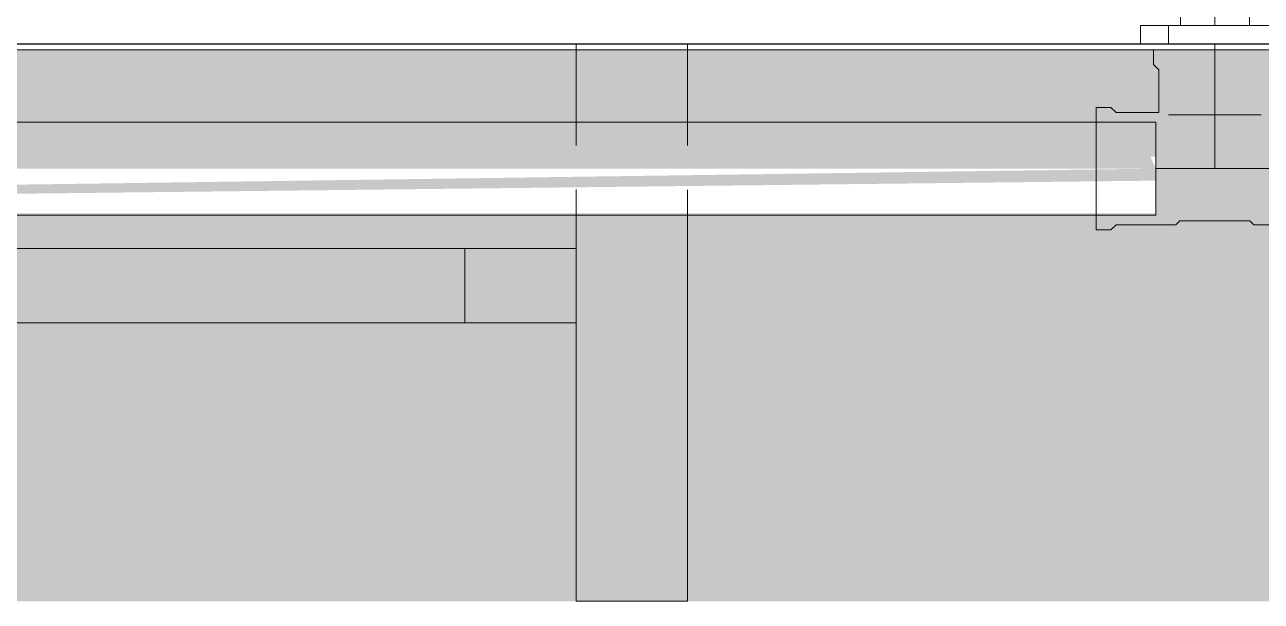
# Model space of a CAD drawing. Header units: metres. Extents: x 5 to 242, y -3 to 162.
# Drawn here: x 189.0282 to 189.3613, y 80.4457 to 80.6009 of the extents above; entities that cross this region are included whole.
import ezdxf

# ---------------------------------------------------------------- set-up
doc = ezdxf.new("R2010")
doc.units = ezdxf.units.M
doc.linetypes.add('IMPORT-Dashed _3_', pattern=[0.75, 0.5, -0.25])
doc.layers.add('1053_ARQ_BASE_MATADOURO_dwg', color=7, linetype='Continuous', lineweight=5, true_color=0x767676)
for name, color, linetype, lineweight in [('A-PAREDE', 7, 'Continuous', 30), ('A-WALL', 7, 'Continuous', 9), ('A_lay', 7, 'Continuous', 5), ('A_PROJEÇÃO', 7, 'IMPORT-Dashed _3_', 5), ('P-PIPE', 7, 'Continuous', 5), ('P-PIPE-CNTR', 7, 'Continuous', 5), ('P-SANR-FIXT', 7, 'Continuous', 5)]:
    doc.layers.add(name, color=color, linetype=linetype, lineweight=lineweight)

# ---------------------------------------------------------------- blocks, each defined once
blk = doc.blocks.new('UT_Bacia com caixa acoplada - UT_Bacia com caixa acoplada-V47-TÉRREO 1_20')
at = {"layer": 'P-SANR-FIXT', "color": 9, "true_color": 0xc0c0c0}
for p, q in [((-0.1874999999999998, 0), (-0.2124999999999997, 0)), ((-0.1874999999999998, 0), (-0.2124999999999997, 0)), ((-0.1875000000002259, -0.005000000000085492), (-0.1875000000002259, -6.930349627509714e-14)), ((-0.2124999999999997, -0.005000000000002112), (-0.1874999999999998, -0.005000000000002112)), ((-0.2124999999999997, -0.005000000000002112), (-0.1874999999999998, -0.005000000000002112))]:
    blk.add_line(p, q, dxfattribs=at)
blk = doc.blocks.new('Celite_Flexivel_Metais - 300mm Aço Inox - 1_2_-V49-TÉRREO 1_20')
at = {"layer": 'P-SANR-FIXT', "color": 254, "true_color": 0xe0e0e0}
for p, q in [((1.558736473228351e-15, 0.08748408371322187), (-0.01176862194964321, 0.08068946666260352)), ((0.0117686219496464, 0.08068946666260354), (1.55662149836644e-15, 0.08748408371322187)), ((0.01176862194964644, 0.06710023256136674), (0.01176862194964639, 0.08068946666260354)), ((0.01978407765920711, 0.08089484961201106), (0.02000000000048058, 0.08089484961201106)), ((1.64968039229052e-15, 0.06030561551074841), (0.01176862194964644, 0.06710023256136674)), ((0.01681363586810585, 0.06689484961204889), (0.01602661338446487, 0.06689484961204889))]:
    blk.add_line(p, q, dxfattribs=at)
at = {"layer": 'P-SANR-FIXT', "color": 254, "true_color": 0xe9e9e9}
for p, q in [((-0.01176862194964321, 0.08068946666260352), (1.558736473228351e-15, 0.08748408371322187)), ((0.006065865813429264, 0.08089484961201106), (0.006650743483648694, 0.08089484961201106)), ((0.007883596867564483, 0.08089484961201106), (0.008529600278881845, 0.08089484961201106)), ((0.009875594855692544, 0.08089484961201106), (0.01057343271692516, 0.08089484961201106)), ((0.01201320941223057, 0.08089484961201106), (0.01275284491092316, 0.08089484961201106)), ((0.01350407431167987, 0.08089484961201106), (0.01426569580774085, 0.08089484961201106)), ((0.01581522668258076, 0.08089484961201106), (0.01660065714224511, 0.08089484961201106)), ((0.01660065714224511, 0.08089484961201106), (0.01739152582563947, 0.08089484961201106)), ((0.01898451030159886, 0.08089484961201106), (0.01978407765920711, 0.08089484961201106)), ((-0.00561467030484564, 0.0780752177014936), (-0.005443009030815301, 0.07829640078017383)), ((-0.005073852074712704, 0.07871729972777357), (-0.004876946965017487, 0.0789163422482894)), ((-0.006999592041069264, 0.07381927679264663), (-0.006999999999703869, 0.07389484961196068)), ((-0.006898148109472823, 0.07270507961175846), (-0.006940208436984176, 0.07298188365080788)), ((-0.006417621761047849, 0.07109947290617019), (-0.006524273601451205, 0.0713583453306641)), ((-0.006300703094736309, 0.07084507248805076), (-0.006417621761047849, 0.07109947290617019)), ((-0.006173704647940394, 0.07059555106282024), (-0.006300703094736309, 0.07084507248805076)), ((-0.01176862194964317, 0.06710023256136678), (-0.004613700057139125, 0.06296933648069883)), ((-0.003478160964428389, 0.06782011535424554), (-0.003718303385129912, 0.06796406383490376)), ((-0.001663918384526551, 0.06709548378805466), (-0.001934489539553033, 0.06716746154380362)), ((0.01176862194964644, 0.06710023256136674), (1.64968039229052e-15, 0.06030561551074841)), ((2.579712095903233e-05, 0.06689484961204889), (1.165595821657917e-06, 0.06689484961204889)), ((8.238310964370613e-05, 0.06689484961204889), (2.579712095903233e-05, 0.06689484961204889)), ((0.004087967599718468, 0.06689484961204889), (0.003616168634342103, 0.06689484961204889)), ((0.01524594747183619, 0.06689484961204889), (0.01447288702898259, 0.06689484961204889))]:
    blk.add_line(p, q, dxfattribs=at)
at = {"layer": 'P-SANR-FIXT', "color": 7, "true_color": 0xefefef}
for p, q in [((0.008529600278881845, 0.08089484961201106), (0.009193953882971983, 0.08089484961201106)), ((0.009193953882971983, 0.08089484961201106), (0.009875594855692544, 0.08089484961201106)), ((0.01057343271692516, 0.08089484961201106), (0.01128635107494447, 0.08089484961201106)), ((0.01128635107494447, 0.08089484961201106), (0.01201320941223057, 0.08089484961201106)), ((0.01275284491092316, 0.08089484961201106), (0.01350407431167987, 0.08089484961201106)), ((-0.004613700057139125, 0.06296933648069883), (-0.01176862194964317, 0.06710023256136678)), ((0.01447288702898259, 0.06689484961204889), (0.01370866878802226, 0.06689484961204889)), ((0.01602661338446487, 0.06689484961204889), (0.01524594747183619, 0.06689484961204889)), ((-0.004613700057139125, 0.06296933648069883), (1.647565417428609e-15, 0.06030561551074841))]:
    blk.add_line(p, q, dxfattribs=at)
at = {"layer": 'P-SANR-FIXT', "color": 7, "true_color": 0xf3f3f3}
blk.add_line((1.647565417428609e-15, 0.06030561551074841), (-0.004613700057139125, 0.06296933648069883), dxfattribs=at)
at = {"layer": 'P-SANR-FIXT', "color": 9, "true_color": 0xc0c0c0}
for p, q in [((0.05700000000000437, 0.01700000000001346), (0.05700000000000437, 0.05389484961203452)), ((0.04999999999998714, 0.01700000000000825), (0.04070623476790167, 0.01700000000000825)), ((0.04070623476790171, 0.01700000000000825), (0.04999999999998721, 0.01700000000000825)), ((0.04070623476790167, 0.005000000000006864), (0.04070623476790167, 0.01700000000000825)), ((0.04070623476790171, 0.005000000000006864), (0.04070623476790171, 0.01700000000000825)), ((0.04299999999960387, 0.01700000000000825), (0.04999999999960391, 0.01700000000000825)), ((0.04299999999960387, 0.01700000000000825), (0.04999999999960376, 0.01700000000000825)), ((0.04299999999994179, 0.01700000000000825), (0.0499999999996038, 0.01700000000000825)), ((0.04299999999994179, 0.01700000000000825), (0.04999999999960397, 0.01700000000000825)), ((0.0499999999996038, 0.01700000000000825), (0.05699999999960387, 0.01700000000000825)), ((0.04999999999960395, 0.01700000000000825), (0.05699999999960387, 0.01700000000000825)), ((0.04999999999998721, 0.01700000000000825), (0.05929376523195679, 0.01700000000000825)), ((0.05929376523195675, 0.01700000000000825), (0.04999999999998714, 0.01700000000000825)), ((0.0499999999996038, 0.01700000000000825), (0.05699999999994179, 0.01700000000000825)), ((0.04999999999960397, 0.01700000000000825), (0.05699999999994179, 0.01700000000000825)), ((0.04999999999998721, 0.01700000000000825), (0.04999999999998721, 0.005000000000006864)), ((0.04999999999998714, 0.005000000000006864), (0.04999999999998714, 0.01700000000000825)), ((0.05929376523195679, 0.005000000000006864), (0.05929376523195679, 0.01700000000000825)), ((0.05929376523195675, 0.005000000000006864), (0.05929376523195675, 0.01700000000000825)), ((0.03000000000037435, 0.005000000000016189), (0.03000000000037435, 0)), ((0.06999999999997679, 0.00499999999999954), (0.02999999999997682, 0.00499999999999954)), ((0.06999999999997679, 0.00499999999999954), (0.02999999999997682, 0.00499999999999954)), ((0.0399999999999768, 0.00499999999999954), (0.04070623476790172, 0.00499999999999954)), ((0.0399999999999768, 0.00499999999999954), (0.04070623476790166, 0.00499999999999954)), ((0.04215633058175974, 0.00499999999999954), (0.0407062347679017, 0.00499999999999954)), ((0.04070623476790169, 0.00499999999999954), (0.04215633058175616, 0.00499999999999954)), ((0.04070623476790171, 0.005000000000006864), (0.04215633058175618, 0.005000000000006864)), ((0.04070623476790172, 0.005000000000006864), (0.04215633058175976, 0.005000000000006864)), ((0.04215633058175978, 0.00499999999999954), (0.04854990418618205, 0.00499999999999954)), ((0.04215633058175611, 0.00499999999999954), (0.04854990418620449, 0.00499999999999954)), ((0.04854990418618199, 0.005000000000006864), (0.04215633058175974, 0.005000000000006864)), ((0.04215633058175614, 0.005000000000006864), (0.04854990418620455, 0.005000000000006864)), ((0.05699999999994179, 0.005000000000006864), (0.04299999999994179, 0.005000000000006864)), ((0.05699999999994179, 0.005000000000006864), (0.04299999999994179, 0.005000000000006864)), ((0.04999999999998721, 0.00499999999999954), (0.04854990418618198, 0.00499999999999954)), ((0.04854990418620456, 0.00499999999999954), (0.04999999999998715, 0.00499999999999954)), ((0.04854990418620462, 0.005000000000006864), (0.05145009581375259, 0.005000000000006864)), ((0.04854990418618212, 0.005000000000006864), (0.05145009581377538, 0.005000000000006864)), ((0.05145009581377526, 0.00499999999999954), (0.04999999999998721, 0.00499999999999954)), ((0.04999999999998715, 0.00499999999999954), (0.05145009581375256, 0.00499999999999954)), ((0.05145009581377532, 0.00499999999999954), (0.05784366941825875, 0.00499999999999954)), ((0.05145009581375247, 0.00499999999999954), (0.05784366941826214, 0.00499999999999954)), ((0.05784366941825871, 0.005000000000006864), (0.05145009581377526, 0.005000000000006864)), ((0.05145009581375254, 0.005000000000006864), (0.05784366941826218, 0.005000000000006864)), ((0.05929376523195679, 0.00499999999999954), (0.05784366941825872, 0.00499999999999954)), ((0.05784366941826219, 0.00499999999999954), (0.05929376523195675, 0.00499999999999954)), ((0.05784366941826222, 0.005000000000006864), (0.05929376523195679, 0.005000000000006864)), ((0.05784366941825874, 0.005000000000006864), (0.0592937652319568, 0.005000000000006864)), ((0.0592937652319568, 0.00499999999999954), (0.05999999999997681, 0.00499999999999954)), ((0.05929376523195673, 0.00499999999999954), (0.05999999999997681, 0.00499999999999954)), ((0.07000000000036526, 0), (0.07000000000036526, 0.005000000000016189)), ((0.02999999999997682, 0), (0.06999999999997679, 0)), ((0.02999999999997682, 0), (0.06999999999997679, 0)), ((0.05999999999997681, 0), (0.0399999999999768, 0)), ((0.05999999999997681, 0), (0.0399999999999768, 0))]:
    blk.add_line(p, q, dxfattribs=at)
at = {"layer": 'P-SANR-FIXT', "color": 254, "true_color": 0xd3d3d3}
blk.add_line((0.04300000000004221, 0.04729894077877107), (0.04300000000004221, 0.03123196580644344), dxfattribs=at)
at = {"layer": 'P-SANR-FIXT', "color": 254, "true_color": 0xe9e9e9, "flags": 128}
for points in [[(-0.003782116140732979, 0.07978514650567103), (-0.003543541800204548, 0.07993167920268116), (-0.003299298548724619, 0.08006855426017828), (-0.003049777123563399, 0.08019555270725141)], [(-0.003049777123563399, 0.08019555270725141), (-0.002795376705513263, 0.08031247137335504), (-0.00253650428101937, 0.0804191232138277), (-0.002273573990588193, 0.0805153376081742), (-0.002007006467077736, 0.08060096063402235), (-0.001737228161235908, 0.08067585531287313), (-0.001464670660862976, 0.08073990182903054), (-0.001189769999855707, 0.08079299772191863), (-0.0009129659607369832, 0.08083505804929136), (-0.0006347013709480962, 0.0808660155237605), (-0.000355421394151199, 0.08088582061980015), (-7.557281903682451e-05, 0.08089444165358436), (4.158209776505828e-13, 0.08089484961201106)], [(1.599786716687959e-05, 0.08089484961201106), (6.396587433191599e-05, 0.08089484961201106), (0.0001438272833969677, 0.08089484961201106), (0.0002554543328122236, 0.08089484961201106), (0.0003986684436848009, 0.08089484961201106), (0.0005732405035072588, 0.08089484961201106), (0.000778891234159164, 0.08089484961201106), (0.001015291638637427, 0.08089484961201106), (0.001282063526792626, 0.08089484961201106)], [(0.001282063526792626, 0.08089484961201106), (0.001578780120348529, 0.08089484961201106), (0.001904966735957351, 0.08089484961201106), (0.002260101544766076, 0.08089484961201106), (0.002643616406969159, 0.08089484961201106), (0.003054897780100146, 0.08089484961201106)], [(0.003054897780100146, 0.08089484961201106), (0.003493287702309681, 0.08089484961201106), (0.003958084842729295, 0.08089484961201106), (0.004448545625435509, 0.08089484961201106)], [(0.004448545625435509, 0.08089484961201106), (0.004963885417588972, 0.08089484961201106), (0.005503279785491031, 0.08089484961201106), (0.006065865813429264, 0.08089484961201106)], [(0.006650743483648694, 0.08089484961201106), (0.007256977116478447, 0.08089484961201106), (0.007883596867564483, 0.08089484961201106)], [(-0.006860466044476561, 0.0752855349275731), (-0.006799365823559492, 0.07555876799697235), (-0.006727388067810535, 0.07582933915192953), (-0.006644647926236212, 0.07609681553632108), (-0.006551277765465056, 0.07636076924492663), (-0.006447426957678908, 0.0766207780081475), (-0.006333261642208891, 0.07687642586743859), (-0.006208964459132767, 0.07712730384076058), (-0.006074734257368619, 0.0773730105768742), (-0.0059307857767104, 0.0776131529975064), (-0.005777349303943993, 0.07784734692579459), (-0.00561467030484564, 0.0780752177014936)], [(-0.005443009030815301, 0.07829640078017383), (-0.005262640103610102, 0.07851054231578637), (-0.005073852074712704, 0.07871729972777357)], [(-0.004876946965017487, 0.0789163422482894), (-0.004672239780537712, 0.07910735145174749), (-0.004460058009123532, 0.07929002176434043), (-0.004240741096111742, 0.07946406095228285), (-0.004014639902095224, 0.07962919059009528), (-0.003782116140732979, 0.07978514650567103)], [(-0.006999999999703869, 0.07389484961196068), (-0.006994400746250904, 0.0741747749513006), (-0.006977611943646116, 0.07445425246974374)], [(-0.006940208436984176, 0.07298188365080788), (-0.006971165911245408, 0.07326014824073536), (-0.006990971007423651, 0.07353942821746295), (-0.006999592041069264, 0.07381927679264663)], [(-0.006977611943646116, 0.07445425246974374), (-0.006949660450598094, 0.0747328350629914), (-0.006910590983247312, 0.07501007705834728), (-0.006860466044476561, 0.0752855349275731)], [(-0.006524273601451205, 0.0713583453306641), (-0.006620487995728399, 0.07162127562095666), (-0.006706111021645847, 0.07188784314453642), (-0.006781005700427341, 0.07215762145044756), (-0.006845052216584736, 0.07243017895082049), (-0.006898148109472823, 0.07270507961175846)], [(-0.004615692703409877, 0.06863220950800406), (-0.004822450115397078, 0.06882099753683216), (-0.005021492635982213, 0.06901790264652737), (-0.005212501839440302, 0.06922260983107645), (-0.005395172151825318, 0.06943479160262923), (-0.005569211339837057, 0.06965410851550241), (-0.005734340977649481, 0.06988020970944964), (-0.005890296893225241, 0.07011273347088118), (-0.006036829590373964, 0.0703513078113403), (-0.006173704647940394, 0.07059555106282024)], [(-0.004180368089255717, 0.06828017930683782), (-0.00440155116772803, 0.06845184058072955), (-0.004613700056712333, 0.06863053112494072)], [(-0.003718303385129912, 0.06796406383490376), (-0.003952497313348795, 0.06811750030760086), (-0.004180368089255717, 0.06828017930683782)], [(-0.00272592839584031, 0.06744742265393525), (-0.0029815762550621, 0.06756158796947458), (-0.003232454228522693, 0.0676858851525507), (-0.003478160964428389, 0.06782011535424554)], [(-0.001934489539553033, 0.06716746154380362), (-0.00220196592394459, 0.06725020168544725), (-0.00246591963255014, 0.06734357184628771), (-0.00272592839584031, 0.06744742265393525)], [(-0.0005594028573672404, 0.06691723766782944), (-0.0008379854506842094, 0.06694518916101606), (-0.001115227445901473, 0.06698425862836685), (-0.001390685315196606, 0.0670343835670683), (-0.001663918384526551, 0.06709548378805466)], [(4.158209776505828e-13, 0.06689484961204889), (-0.0002799253388548095, 0.06690044886543256), (-0.0005594028573672404, 0.06691723766782944)], [(0.0006256979980913457, 0.06689484961204889), (0.0004427079516699451, 0.06689484961204889), (0.0002910054005413258, 0.06689484961204889), (0.0001708330366785958, 0.06689484961204889), (8.238310964370613e-05, 0.06689484961204889)], [(0.001997991156832359, 0.06689484961204889), (0.001663937824850291, 0.06689484961204889), (0.001359218281018912, 0.06689484961204889), (0.001084320011398086, 0.06689484961204889), (0.0008396827946296981, 0.06689484961204889), (0.0006256979980913457, 0.06689484961204889)], [(0.002751915455505514, 0.06689484961204889), (0.002360843862735783, 0.06689484961204889), (0.001997991156832359, 0.06689484961204889)], [(0.003616168634342103, 0.06689484961204889), (0.00317058030420485, 0.06689484961204889), (0.002751915455505514, 0.06689484961204889)], [(0.005107137601030263, 0.06689484961204889), (0.004585222422331936, 0.06689484961204889), (0.004087967599718468, 0.06689484961204889)], [(0.006221571098177811, 0.06689484961204889), (0.00565287818239849, 0.06689484961204889), (0.005107137601030263, 0.06689484961204889)], [(0.009376276042035898, 0.06689484961204889), (0.008707150532542073, 0.06689484961204889), (0.00805609117322383, 0.06689484961204889), (0.007424139520089375, 0.06689484961204889), (0.006812306561037986, 0.06689484961204889), (0.006221571098177811, 0.06689484961204889)], [(0.01370866878802226, 0.06689484961204889), (0.01295451533484375, 0.06689484961204889), (0.0122116331541929, 0.06689484961204889), (0.01148121069915469, 0.06689484961204889), (0.01076441648946529, 0.06689484961204889), (0.01006239724364423, 0.06689484961204889), (0.009376276042035898, 0.06689484961204889)], [(0.02000000000048058, 0.06689484961204889), (0.0192002133167116, 0.06689484961204889), (0.0184017061210212, 0.06689484961204889)]]:
    blk.add_lwpolyline(points, dxfattribs=at)
at = {"layer": 'P-SANR-FIXT', "color": 7, "true_color": 0xefefef, "flags": 128}
for points in [[(0.01426569580774085, 0.08089484961201106), (0.01503649096740774, 0.08089484961201106), (0.01581522668258076, 0.08089484961201106)], [(0.01739152582563947, 0.08089484961201106), (0.01818656751122581, 0.08089484961201106), (0.01898451030159886, 0.08089484961201106)], [(0.0184017061210212, 0.06689484961204889), (0.01760575585453989, 0.06689484961204889), (0.01681363586810585, 0.06689484961204889)]]:
    blk.add_lwpolyline(points, dxfattribs=at)
at = {"layer": 'P-SANR-FIXT', "color": 254, "true_color": 0xd3d3d3, "flags": 128}
for points in [[(0.03458911285832692, 0.08050199232165452), (0.03352144013581383, 0.0806642250131672), (0.03244813386043861, 0.08078363241453262), (0.03137091109326866, 0.08086002349939554), (0.03029149516054604, 0.08089327605817853), (0.03000000000009714, 0.08089484961201106)], [(0.04957057228993799, 0.07249572862994229), (0.04881108115244315, 0.07326346406630674), (0.04802149629774394, 0.07400021385120235), (0.04720308089336141, 0.0747047993422857), (0.04635714422940219, 0.0753760933529802), (0.04548503962406831, 0.0760130219560997), (0.04458816225833871, 0.07661456620181271), (0.04366794694536693, 0.07717976374759146), (0.04272586583265438, 0.07770771039792762), (0.04176342604947385, 0.07819756155076557), (0.04078216729399901, 0.07864853354885126), (0.03978365937081253, 0.079059904933086)]]:
    blk.add_lwpolyline(points, dxfattribs=at)
at = {"layer": 'P-SANR-FIXT', "color": 254, "true_color": 0xe0e0e0, "flags": 128}
blk.add_lwpolyline([(0.03978365937081253, 0.079059904933086), (0.03876949967990186, 0.07943101759712264), (0.03774131066005321, 0.07976127783980846), (0.03670073719454449, 0.08005015731519761), (0.03564944397899854, 0.08029719387777641), (0.03458911285832692, 0.08050199232165452)], dxfattribs=at)
at = {"layer": 'P-SANR-FIXT', "color": 9, "true_color": 0xc0c0c0, "flags": 128}
blk.add_lwpolyline([(0.05700000000000437, 0.05389484961203452), (0.05697840287980035, 0.05497456163500483), (0.05691364607003052, 0.05605254634920766), (0.05680583316791744, 0.05712707920879802), (0.05665513665115141, 0.05819644119058794), (0.0564617976017853, 0.05925892154345475), (0.05622612532104577, 0.06031282052555198), (0.05594849683436769, 0.06135645212329346), (0.0556293562881765, 0.06238814674864535), (0.05526921423925014, 0.06340625391042941), (0.0548686468380467, 0.06440914485430112), (0.05442829490696786, 0.06539521516876903), (0.05394886291508301, 0.0663628873515725), (0.05343111785125439, 0.0673106133337844), (0.05287588799732657, 0.06823687695588633), (0.05228406160248924, 0.06914019639366835), (0.05165658546297127, 0.0700191265287549), (0.05099446340623472, 0.07087226126050028), (0.05029875468673745, 0.07169823575523351), (0.04957057228993799, 0.07249572862994229)], dxfattribs=at)
at = {"layer": 'P-SANR-FIXT', "color": 254, "true_color": 0xe0e0e0}
for radius, start, end in [(0.009999999999999988, 90.00000000000034, 180.0000000000002), (0.01000000000000001, 45.00000000000053, 90.00000000000044), (0.01000000000000001, 285.0000000000002, 45.00000000000056), (0.01, 254.9999999999996, 269.9999999999995), (0.009999999999999997, 270.0000000000002, 285.0000000000002)]:
    blk.add_arc((8.280120719819887e-16, 0.07389484961198516), radius, start, end, dxfattribs=at)
at = {"layer": 'P-SANR-FIXT', "color": 254, "true_color": 0xe9e9e9}
for centre, radius, start, end in [((8.280120719819887e-16, 0.07389484961198516), 0.00999999999999999, 89.99999999999997, 164.9999999999998), ((4.666692032806452e-15, 0.07389484961198517), 0.009999999999999993, 105.0000000000003, 120.0000000000003), ((4.666692032806452e-15, 0.07389484961198517), 0.01, 105, 119.9999999999998), ((4.666692032806452e-15, 0.07389484961198517), 0.009999999999999995, 90.0000000000004, 105.0000000000003), ((4.666692032806452e-15, 0.07389484961198517), 0.009999999999999986, 89.99999999999999, 104.9999999999999), ((4.666692032806452e-15, 0.07389484961198517), 0.01000000000000001, 75.00000000000011, 90.0000000000001), ((4.666692032806452e-15, 0.07389484961198517), 0.009999999999999993, 29.99999999999967, 89.99999999999966), ((8.280120719819887e-16, 0.07389484961198516), 0.009999999999999995, 75.00000000000004, 90.00000000000001), ((4.666692032806452e-15, 0.07389484961198517), 0.01000000000000001, 60.00000000000007, 75.00000000000007), ((8.280120719819887e-16, 0.07389484961198516), 0.009999999999999992, 45.00000000000005, 75.00000000000001), ((4.666692032806452e-15, 0.07389484961198517), 0.009999999999999995, 120.0000000000003, 150.0000000000001), ((4.666692032806452e-15, 0.07389484961198517), 0.01000000000000001, 134.9999999999998, 149.9999999999998), ((-1.478294957875669e-14, 0.07389484961198103), 0.008647750831540213, 359.9999999999994, 179.9999999999995), ((-1.484759642289765e-14, 0.07389484961198103), 0.00864775083154019, 135.0000000000001, 180), ((4.666692032806452e-15, 0.07389484961198517), 0.01000000000000001, 119.9999999999998, 134.9999999999998), ((-1.484759642289765e-14, 0.07389484961198103), 0.007000000000000006, 119.9999999999994, 179.9999999999993), ((-1.484759642289765e-14, 0.07389484961198103), 0.008647750831540185, 120, 135.0000000000001), ((1.607380895052302e-15, 0.07389484961198514), 0.007000000000000004, 105.0000000000002, 135.0000000000003), ((-1.478294957875669e-14, 0.07389484961198103), 0.006999999999999995, 119.9999999999998, 134.9999999999998), ((-1.484759642289765e-14, 0.07389484961198103), 0.008647750831540187, 105.0000000000001, 120.0000000000001), ((-1.478294957875669e-14, 0.07389484961198103), 0.006999999999999996, 89.99999999999993, 119.9999999999998), ((-1.484759642289765e-14, 0.07389484961198103), 0.007000000000000004, 104.9999999999994, 119.9999999999994), ((-1.484759642289765e-14, 0.07389484961198103), 0.008647750831540188, 90.0000000000001, 105.0000000000001), ((1.607380895052302e-15, 0.07389484961198514), 0.006999999999999997, 75.00000000000026, 105.0000000000003), ((-1.484759642289765e-14, 0.07389484961198103), 0.006999999999999996, 74.99999999999953, 104.9999999999995), ((-1.484759642289765e-14, 0.07389484961198103), 0.00864775083154021, 75.00000000000013, 90.00000000000014), ((-1.478294957875669e-14, 0.07389484961198103), 0.007000000000000009, 75.00000000000001, 89.99999999999994), ((1.607380895052302e-15, 0.07389484961198514), 0.006999999999999995, 60.00000000000022, 75.00000000000024), ((-1.478294957875669e-14, 0.07389484961198103), 0.007000000000000004, 59.99999999999999, 74.99999999999999), ((-1.484759642289765e-14, 0.07389484961198103), 0.006999999999999994, 59.99999999999958, 74.99999999999949), ((-1.484759642289765e-14, 0.07389484961198103), 0.008647750831540195, 45.00000000000009, 75.00000000000011), ((1.607380895052302e-15, 0.07389484961198514), 0.006999999999999994, 45.0000000000002, 60.00000000000021), ((-1.478294957875669e-14, 0.07389484961198103), 0.007000000000000007, 45.00000000000004, 60.00000000000003), ((-1.484759642289765e-14, 0.07389484961198103), 0.006999999999999995, 29.99999999999969, 59.99999999999959), ((4.666692032806452e-15, 0.07389484961198517), 0.01000000000000001, 1.590277340731761e-13, 60.00000000000009), ((-1.484759642289765e-14, 0.07389484961198103), 0.0086477508315402, 15.00000000000025, 45.00000000000018), ((8.280120719819887e-16, 0.07389484961198516), 0.009999999999999995, 30.00000000000007, 45.00000000000007), ((4.666692032806452e-15, 0.07389484961198517), 0.009999999999999998, 150.0000000000001, 165.0000000000001), ((4.666692032806452e-15, 0.07389484961198517), 0.01000000000000001, 149.9999999999997, 164.9999999999996), ((-1.478294957875669e-14, 0.07389484961198103), 0.006999999999999997, 134.9999999999998, 179.9999999999997), ((1.607380895052302e-15, 0.07389484961198514), 0.007000000000000005, 150.0000000000002, 165.0000000000003), ((1.607380895052302e-15, 0.07389484961198514), 0.007000000000000005, 135.0000000000002, 150.0000000000001), ((1.607380895052302e-15, 0.07389484961198514), 0.007000000000000003, 2.95791585376107e-13, 45.00000000000031), ((-1.478294957875669e-14, 0.07389484961198103), 0.007000000000000005, 30.0000000000002, 45.00000000000009), ((-1.478294957875669e-14, 0.07389484961198103), 0.007000000000000007, 15.00000000000025, 30.00000000000021), ((-1.484759642289765e-14, 0.07389484961198103), 0.006999999999999998, 14.99999999999981, 29.99999999999969), ((4.666692032806452e-15, 0.07389484961198517), 0.01000000000000001, 344.9999999999993, 29.99999999999969), ((8.280120719819887e-16, 0.07389484961198516), 0.009999999999999997, 15.00000000000014, 30.00000000000007), ((4.666692032806452e-15, 0.07389484961198517), 0.009999999999999993, 165.0000000000001, 180), ((4.666692032806452e-15, 0.07389484961198517), 0.01000000000000001, 164.9999999999997, 179.9999999999996), ((8.280120719819887e-16, 0.07389484961198516), 0.01000000000000001, 164.9999999999997, 179.9999999999998), ((8.280120719819887e-16, 0.07389484961198516), 0.01000000000000001, 179.9999999999998, 224.9999999999997), ((-1.478294957875669e-14, 0.07389484961198103), 0.008647750831540192, 180.0000000000003, 195.0000000000003), ((-1.484759642289765e-14, 0.07389484961198103), 0.008647750831540197, 180.0000000000004, 195.0000000000003), ((1.607380895052302e-15, 0.07389484961198514), 0.007000000000000003, 165.0000000000002, 179.9999999999999), ((1.607380895052302e-15, 0.07389484961198514), 0.007000000000000008, 180.0000000000004, 195.0000000000004), ((-1.478294957875669e-14, 0.07389484961198103), 0.007000000000000003, 180, 195), ((-1.484759642289765e-14, 0.07389484961198103), 0.007000000000000003, 179.9999999999999, 195), ((-1.484759642289765e-14, 0.07389484961198103), 0.007000000000000002, 284.9999999999995, 359.9999999999996), ((1.607380895052302e-15, 0.07389484961198514), 0.007000000000000005, 314.9999999999997, 0), ((-1.478294957875669e-14, 0.07389484961198103), 0.007000000000000004, 2.271824772473942e-13, 15.00000000000021), ((-1.484759642289765e-14, 0.07389484961198103), 0.00700000000000001, 359.9999999999994, 14.99999999999979), ((-1.478294957875669e-14, 0.07389484961198103), 0.006999999999999991, 344.9999999999999, 2.671665932429354e-13), ((-1.484759642289765e-14, 0.07389484961198103), 0.008647750831540197, 1.838949076714469e-13, 15.00000000000023), ((-1.478294957875669e-14, 0.07389484961198103), 0.008647750831540197, 344.9999999999995, 359.9999999999994), ((-1.484759642289765e-14, 0.07389484961198103), 0.008647750831540187, 344.9999999999999, 2.289999370653732e-13), ((8.280120719819887e-16, 0.07389484961198516), 0.01000000000000001, 4.452776554048924e-14, 15.00000000000013), ((4.666692032806452e-15, 0.07389484961198517), 0.01, 344.9999999999997, 1.876527262063475e-13), ((8.280120719819887e-16, 0.07389484961198516), 0.01, 344.9999999999998, 7.951386703658799e-14), ((1.607380895052302e-15, 0.07389484961198514), 0.006999999999999997, 195.0000000000001, 210), ((-1.478294957875669e-14, 0.07389484961198103), 0.006999999999999999, 194.9999999999999, 270), ((-1.484759642289765e-14, 0.07389484961198103), 0.006999999999999998, 194.9999999999996, 239.9999999999996), ((1.607380895052302e-15, 0.07389484961198514), 0.006999999999999994, 210, 225), ((-1.478294957875669e-14, 0.07389484961198103), 0.006999999999999995, 299.9999999999999, 329.9999999999999), ((-1.478294957875669e-14, 0.07389484961198103), 0.006999999999999998, 329.9999999999999, 344.9999999999999), ((-1.478294957875669e-14, 0.07389484961198103), 0.0086477508315402, 314.9999999999995, 344.9999999999995), ((-1.484759642289765e-14, 0.07389484961198103), 0.00864775083154019, 329.9999999999999, 344.9999999999998), ((4.666692032806452e-15, 0.07389484961198517), 0.009999999999999997, 329.9999999999998, 344.9999999999997), ((4.666692032806452e-15, 0.07389484961198517), 0.01000000000000001, 329.9999999999993, 344.9999999999993), ((8.280120719819887e-16, 0.07389484961198516), 0.01000000000000001, 329.9999999999998, 344.9999999999998), ((1.607380895052302e-15, 0.07389484961198514), 0.006999999999999995, 225, 239.9999999999999), ((1.607380895052302e-15, 0.07389484961198514), 0.006999999999999996, 239.9999999999999, 254.9999999999999), ((-1.484759642289765e-14, 0.07389484961198103), 0.006999999999999997, 239.9999999999996, 284.9999999999996), ((1.607380895052302e-15, 0.07389484961198514), 0.006999999999999998, 254.9999999999999, 269.9999999999998), ((1.607380895052302e-15, 0.07389484961198514), 0.006999999999999996, 269.9999999999998, 314.9999999999998), ((-1.478294957875669e-14, 0.07389484961198103), 0.006999999999999997, 269.9999999999999, 285), ((-1.478294957875669e-14, 0.07389484961198103), 0.006999999999999993, 285, 299.9999999999999), ((-1.478294957875669e-14, 0.07389484961198103), 0.0086477508315402, 299.9999999999995, 314.9999999999995), ((-1.484759642289765e-14, 0.07389484961198103), 0.008647750831540185, 300.0000000000001, 315), ((4.666692032806452e-15, 0.07389484961198517), 0.00999999999999999, 299.9999999999998, 314.9999999999998), ((4.666692032806452e-15, 0.07389484961198517), 0.01000000000000001, 299.9999999999993, 314.9999999999994), ((8.280120719819887e-16, 0.07389484961198516), 0.01000000000000001, 299.9999999999998, 314.9999999999998), ((-1.484759642289765e-14, 0.07389484961198103), 0.008647750831540187, 315, 329.9999999999999), ((4.666692032806452e-15, 0.07389484961198517), 0.009999999999999995, 314.9999999999998, 329.9999999999998), ((4.666692032806452e-15, 0.07389484961198517), 0.01000000000000001, 314.9999999999993, 329.9999999999993), ((8.280120719819887e-16, 0.07389484961198516), 0.01000000000000001, 314.9999999999998, 329.9999999999998), ((8.280120719819887e-16, 0.07389484961198516), 0.01000000000000001, 239.9999999999996, 254.9999999999996), ((-1.478294957875669e-14, 0.07389484961198103), 0.008647750831540187, 239.9999999999997, 269.9999999999997), ((-1.484759642289765e-14, 0.07389484961198103), 0.008647750831540199, 240.0000000000002, 270.0000000000002), ((4.666692032806452e-15, 0.07389484961198517), 0.01000000000000002, 254.9999999999992, 269.9999999999992), ((4.666692032806452e-15, 0.07389484961198517), 0.009999999999999998, 254.9999999999988, 269.9999999999987), ((8.280120719819887e-16, 0.07389484961198516), 0.009999999999999995, 254.9999999999992, 269.9999999999991), ((-1.478294957875669e-14, 0.07389484961198103), 0.008647750831540188, 269.9999999999997, 299.9999999999995), ((-1.484759642289765e-14, 0.07389484961198103), 0.008647750831540187, 270.0000000000001, 285.0000000000001), ((4.666692032806452e-15, 0.07389484961198517), 0.009999999999999995, 269.9999999999998, 284.9999999999998), ((4.666692032806452e-15, 0.07389484961198517), 0.009999999999999993, 269.9999999999994, 284.9999999999994), ((8.280120719819887e-16, 0.07389484961198516), 0.009999999999999988, 269.9999999999998, 284.9999999999998), ((-1.484759642289765e-14, 0.07389484961198103), 0.008647750831540185, 285.0000000000001, 300.0000000000001), ((4.666692032806452e-15, 0.07389484961198517), 0.009999999999999992, 284.9999999999998, 299.9999999999998), ((4.666692032806452e-15, 0.07389484961198517), 0.01000000000000001, 284.9999999999994, 299.9999999999993), ((8.280120719819887e-16, 0.07389484961198516), 0.01, 284.9999999999998, 299.9999999999998)]:
    blk.add_arc(centre, radius, start, end, dxfattribs=at)
at = {"layer": 'P-SANR-FIXT', "color": 7, "true_color": 0xf3f3f3}
for centre, radius, start, end in [((4.666692032806452e-15, 0.07389484961198517), 0.01, 180, 194.9999999999995), ((4.666692032806452e-15, 0.07389484961198517), 0.01000000000000002, 179.9999999999995, 194.9999999999994), ((8.280120719819887e-16, 0.07389484961198516), 0.01000000000000001, 179.9999999999997, 194.9999999999996), ((-1.478294957875669e-14, 0.07389484961198103), 0.008647750831540187, 194.9999999999999, 209.9999999999999), ((-1.484759642289765e-14, 0.07389484961198103), 0.0086477508315402, 195.0000000000003, 225.0000000000002), ((-1.478294957875669e-14, 0.07389484961198103), 0.008647750831540185, 209.9999999999999, 237.5726685700608), ((4.666692032806452e-15, 0.07389484961198517), 0.01000000000000001, 224.9999999999994, 239.9999999999993), ((4.666692032806452e-15, 0.07389484961198517), 0.009999999999999992, 224.9999999999989, 239.9999999999989), ((8.280120719819887e-16, 0.07389484961198516), 0.009999999999999992, 224.9999999999992, 239.9999999999992), ((-1.484759642289765e-14, 0.07389484961198103), 0.008647750831540199, 225.0000000000001, 237.5726685700614), ((4.666692032806452e-15, 0.07389484961198517), 0.01, 242.4025525341424, 254.9999999999992), ((4.666692032806452e-15, 0.07389484961198517), 0.009999999999999992, 242.402552534142, 254.9999999999988), ((8.280120719819887e-16, 0.07389484961198516), 0.009999999999999992, 242.4025525341424, 254.9999999999992)]:
    blk.add_arc(centre, radius, start, end, dxfattribs=at)
at = {"layer": 'P-SANR-FIXT', "color": 7, "true_color": 0xefefef}
for centre, radius, start, end in [((4.666692032806452e-15, 0.07389484961198517), 0.01000000000000001, 194.9999999999996, 224.9999999999994), ((4.666692032806452e-15, 0.07389484961198517), 0.009999999999999997, 194.9999999999991, 224.9999999999989), ((8.280120719819887e-16, 0.07389484961198516), 0.009999999999999997, 194.9999999999993, 224.9999999999992), ((8.280120719819887e-16, 0.07389484961198516), 0.01000000000000001, 224.9999999999997, 239.9999999999996), ((4.666692032806452e-15, 0.07389484961198517), 0.01000000000000001, 239.9999999999993, 242.4025525341424), ((4.666692032806452e-15, 0.07389484961198517), 0.009999999999999992, 239.9999999999989, 242.402552534142), ((8.280120719819887e-16, 0.07389484961198516), 0.009999999999999993, 239.9999999999992, 242.4025525341424), ((-1.478294957875669e-14, 0.07389484961198103), 0.008647750831540187, 237.5726685700608, 239.9999999999998), ((-1.484759642289765e-14, 0.07389484961198103), 0.008647750831540199, 237.5726685700614, 240.0000000000002)]:
    blk.add_arc(centre, radius, start, end, dxfattribs=at)
blk = doc.blocks.new('1053_ARQ_BASE_MATADOURO_dwg_arq geral tgov-4039641-TÉRREO 1_20')
at = {"layer": 'A_lay', "true_color": 0xaaaaaa}
h = blk.add_hatch(dxfattribs=at)
h.set_pattern_fill('FP_8', color=253, style=0, pattern_type=2)
h.set_pattern_definition([(90, (-0.43, 0), (-0.6125, 3.750480822388769e-17), []), (180, (-0.43, 0), (-7.500961644777538e-17, -0.6125), [])])
h.paths.add_polyline_path([(33.3982296655912, -2.447849707635441), (33.39005279484016, -2.336813861293487), (33.3982296655912, -2.288367716529955), (33.40640653633835, -2.296381417730191), (33.40640653633835, -2.397166472628157)])
h.paths.add_polyline_path([(31.81844457960709, -2.590337736531922), (32.07822966552358, -2.580063065513839), (32.07822966552358, -1.360337736084813), (31.99822966370285, -1.360337737947483), (31.57396809628712, -1.784604303538577), (31.55982596066316, -1.770462168380472), (31.99822966556573, -1.340337736531825), (32.09822966554222, -1.346195600926708), (32.09822967204399, -2.590337723865946), (32.97822966554687, -2.580063154920755), (32.97822966554687, -1.360337736084813), (32.69822787267103, -1.360339528953787), (32.27396809635703, -1.784604303538577), (32.25982596073307, -1.770462168380125), (32.69822966551894, -1.340337736531825), (33.0123718011892, -1.346195600926708), (33.42892799920303, -1.778167539158462), (33.42249373428067, -1.784601803869026), (32.99822966556537, -1.360337736084813), (32.9982296772455, -2.590337723865946), (33.39005279484016, -2.59033772349337), (33.3982296655912, -2.447849707635441), (33.40640653633835, -2.59033772349337), (33.7982296654956, -2.59033772349337), (33.7982296654956, -1.360337736084813), (33.59822966554222, -1.360337736084813), (33.59822966554513, -1.340337736531825), (33.7982296654956, -1.338337980362421), (33.7982296654956, -0.540337735786856), (32.49990418984098, -0.540337735786856), (32.49990418984098, -0.520337736233868), (33.7982296654956, -0.520337736233868), (33.7982296654956, 0.7096622604879009), (31.64822966558872, 0.709662262350571), (31.64822966547229, -0.7203377373514801), (31.3782296655701, -0.9803377389907258), (31.3782296655701, -1.340337738394495), (31.39822966547231, -1.346195600926708), (31.39822966547231, -1.360337737947483), (31.19822966551893, -1.360337737947483), (31.19822967201017, -2.590337723865946), (31.80311882542466, -2.590337723865946)])
h.paths.add_polyline_path([(32.38340195784332, -2.584848040714608), (32.69549398008053, -2.572539998526368), (32.67970626495879, -2.566392060369112), (32.45902734594421, -2.509715176655277), (32.38545735172333, -2.582797378301409)])
h.paths.add_polyline_path([(32.09822967204399, -2.590337723865946), (32.34004142331673, -2.567303703180291), (32.35167963012122, -2.054441575942801), (32.362907960801, -2.0508285947457), (32.41250386946687, -1.979505139154359), (32.49398386001415, -1.936538050224835), (32.58609878600665, -1.936538033952582), (32.66823930205495, -1.980255806933304), (32.71960968453032, -2.055517894237803), (32.74004135305869, -2.11954227394396), (32.74004143919795, -2.57878816829207), (32.68565799176241, -2.584848098456687), (32.2598259607332, -2.587226869031588)])
h.paths.add_polyline_path([(31.48298628418715, -2.584847933124811), (31.79508739105211, -2.572539999373603), (31.77929960537816, -2.566391970962058), (31.55862059624311, -2.509715176655277), (31.48505063926594, -2.582797288894493)])
h.paths.add_polyline_path([(32.07822966552358, -2.590337723865946), (31.40833976432603, -2.586287094305896), (31.43963476373596, -2.574623092004922), (31.4498392526121, -2.097990779332588), (31.48144814114057, -2.014339729814125), (31.5598259606633, -1.942727013687735), (31.63526015073587, -1.924894119494962), (31.68569212630973, -1.936537944545666), (31.76783272102207, -1.980255806933304), (31.81920302483313, -2.055517804830818), (31.83963469347779, -2.119511192494892), (31.83963477961704, -2.578787159809839), (32.04699887804422, -2.588825828154268)])
h.paths.add_polyline_path([(33.33759692668688, -2.222328154900132), (33.35460424980272, -2.195586064348965), (33.39611333571058, -2.178598915310612), (33.38238361738841, -2.187033293926149), (33.34046915341166, -2.220244026059432)])
at = {"layer": 'A-PAREDE', "color": 253, "true_color": 0xaaaaaa, "flags": 128}
blk.add_lwpolyline([(36.49822966556531, -2.590337725356221), (33.94822966551874, -2.590337725356221), (33.94822966551874, 0.709662275388837), (34.01322966394946, 0.709662275388837), (34.01322966394946, 0.859662275761366), (33.7482296571834, 0.859662275761366), (33.7482296571834, 0.709662275388837), (33.79822966561188, 0.709662275388837), (33.79822966561188, -2.590337723493576), (31.19822966563515, -2.590337723493576)], dxfattribs=at)
at = {"layer": 'A_PROJEÇÃO', "color": 253, "true_color": 0xaaaaaa}
blk.add_line((32.5982296656586, -2.617587723493732), (32.5982296656586, -2.59033772349337), dxfattribs=at)
at = {"layer": 'A_PROJEÇÃO', "color": 253, "true_color": 0xaaaaaa, "flags": 128}
for points in [[(32.5982296656586, -2.59033772349337), (32.56822966563065, -2.59033772349337), (32.56822966563065, -2.617587723493732)], [(32.56822966563065, -2.629475276240832), (32.56822966563065, -2.740337723865947), (32.5982296656586, -2.740337723865947), (32.5982296656586, -2.629592947428138)]]:
    blk.add_lwpolyline(points, dxfattribs=at)
blk.add_lwpolyline([(32.5682296656305, -2.645337723195553), (32.5682296656305, -2.665337722748518), (32.53822966560256, -2.665337722748518), (32.53822966560256, -2.645337723195553), (32.12822966568638, -2.645337723195553), (32.12822966568638, -2.665337722748518), (32.53822966560256, -2.665337722748518), (32.53822966560256, -2.645337723195553)], close=True, dxfattribs=at)
blk = doc.blocks.new('1053_ARQ_BASE_MATADOURO_dwg-3625622-TÉRREO 1_20')
blk.add_blockref('1053_ARQ_BASE_MATADOURO_dwg_arq geral tgov-4039641-TÉRREO 1_20', (130.2097949645677, 83.1860339743535))

msp = doc.modelspace()

# ---------------------------------------------------------------- hatches: boundary and pattern name
at = {"layer": 'A-WALL', "true_color": 0xffd4aa, "transparency": 33554483}
h = msp.add_hatch(color=41, dxfattribs=at)
h.paths.add_polyline_path([(193.1567896733182, 80.44569625048727), (193.3067896732253, 80.44569625048727), (193.3067896732253, 80.59419625048731), (180.608289673295, 80.59419625048739), (180.608289673295, 80.44569625048734), (193.1067896704778, 80.44569625048727)])
h.paths.add_polyline_path([(180.9916495211326, 80.54612217728679), (180.7530689953626, 80.55496101205162), (180.756789673295, 80.57027032294408), (181.4402135657446, 80.56143148817927), (181.4402135657446, 80.54612217728679), (181.0563438183661, 80.54612217728679)])
h.paths.add_polyline_path([(184.8236042034415, 80.54612217728679), (184.2233657810785, 80.55496101205162), (184.2233657810785, 80.57027032294401), (184.9105103514603, 80.5614314881792), (184.9067896733183, 80.54612217728679), (184.8867896178859, 80.54612217728679)])
h.paths.add_polyline_path([(183.4037796727828, 80.54612217728679), (183.4037796727828, 80.57027032294401), (184.0915657644921, 80.5614314881792), (184.0915657644921, 80.54612217728679), (183.5155499689334, 80.54612217728679)])
h.paths.add_polyline_path([(181.6303086348507, 80.54612217728686), (181.5720135823309, 80.55496101205162), (181.5720135823309, 80.57027032294408), (182.2597996740402, 80.55976566216547), (182.2597996740402, 80.54612217728686), (182.0622677380857, 80.54612217728686)])
h.paths.add_polyline_path([(185.5968872375716, 80.5501221780309), (185.5037796732485, 80.55896101279572), (185.5145501854306, 80.5742703236882), (186.4988476450706, 80.56543148892338), (186.4988476450706, 80.5501221780309), (185.8567896732717, 80.5501221780309)])
h.paths.add_polyline_path([(186.6306476450707, 80.55012217803105), (186.6306476450707, 80.5742703236882), (187.4008896722841, 80.56543148892338), (187.4008896722841, 80.55012217803105), (186.7395815445961, 80.55012217803105)])
h.paths.add_polyline_path([(188.9581711259396, 80.55012217803105), (188.5643250399451, 80.55896101279586), (188.5643250399451, 80.5742703236882), (189.3329316995258, 80.56543148892338), (189.3329316995258, 80.55012217803105), (188.9595383222338, 80.55012217803105)])
h.paths.add_polyline_path([(188.432525039945, 80.55012217803105), (187.8137796733184, 80.55896101279586), (187.8137796733184, 80.5742703236882), (188.432525039945, 80.56543148892338), (188.432525039945, 80.55137093331231)])
h.paths.add_polyline_path([(189.9328771131869, 80.55012217803105), (189.4647316995257, 80.55896101279586), (189.4647316995257, 80.5742703236882), (189.9597996732952, 80.56543148892338), (189.9597996732952, 80.55012217803105)])
at = {"layer": 'P-PIPE', "true_color": 0x69503c}
for points in [[(189.3329316995258, 80.56219625085956), (189.3274112470106, 80.5742703236882), (188.5643250399451, 80.56543148892338), (188.5643250399451, 80.56219625085956), (189.2942179994687, 80.56219625085956)], [(188.5643250399451, 80.55012217803105), (189.3329316995258, 80.55896101279586), (189.3329316995258, 80.56219625085956), (188.5643250399451, 80.55137093331231)]]:
    msp.add_hatch(color=27, dxfattribs=at).paths.add_polyline_path(points)

# ---------------------------------------------------------------- linework, layer by layer
at = {"layer": 'A-WALL', "color": 253, "true_color": 0xaaaaaa}
for p, q in [((190.4067896732249, 80.59569625048715), (187.8057607424333, 80.59569625048718)), ((190.4082896732249, 80.59419625048716), (187.8057607424333, 80.59419625048717))]:
    msp.add_line(p, q, dxfattribs=at)
at = {"layer": 'P-PIPE'}
for p, q in [((189.3613316995255, 80.5956962378212), (189.3363316995255, 80.5956962378212)), ((189.3323316995258, 80.59419625085954), (189.3323316995258, 80.59019625085962)), ((189.3653316995255, 80.59419625085947), (189.3323316995255, 80.59419625085947)), ((189.3653316995255, 80.59419625085947), (189.3323316995255, 80.59419625085947)), ((189.3363316995255, 80.59419625085947), (189.3613316995255, 80.59419625085947)), ((189.3363316995255, 80.59419625085947), (189.3613316995255, 80.59419625085947)), ((189.3323316995258, 80.59019625085962), (189.3337316995257, 80.58879625085963)), ((189.3337316995257, 80.58879625085963), (189.3337316995257, 80.57729625085958)), ((189.3208316995257, 80.57869625085962), (189.3168316995257, 80.57869625085962)), ((189.3168316995255, 80.57869625085948), (189.3168316995255, 80.57386351274907)), ((189.3168316995255, 80.57869625085948), (189.3168316995255, 80.54569625085948)), ((189.3222316995259, 80.57729625085958), (189.3208316995257, 80.57869625085962)), ((189.3337316995257, 80.57729625085958), (189.3222316995256, 80.57729625085958)), ((189.3363316995255, 80.57669625085948), (189.3613316995255, 80.57669625085948)), ((189.3613316995255, 80.57669625085948), (189.3363316995255, 80.57669625085948)), ((189.3613316995255, 80.57669625085948), (189.3363316995255, 80.57669625085948)), ((189.3329316995258, 80.57469625085963), (188.5643250399451, 80.57469625085963)), ((189.3168316995255, 80.5742703236881), (189.3168316995255, 80.57469625085949)), ((189.3168316995255, 80.54969625085947), (189.3168316995255, 80.57469625085949)), ((189.3329316995255, 80.57469625085949), (189.3329316995255, 80.54969625085947)), ((189.3329316995255, 80.57469625085949), (189.3329316995255, 80.5742703236881)), ((189.3329316995255, 80.54969625085947), (189.3329316995255, 80.57469625085949)), ((188.5643250399451, 80.54969625085961), (189.3329316995258, 80.54969625085961)), ((189.3168316995255, 80.5505289889699), (189.3168316995255, 80.54569625085948)), ((189.3168316995255, 80.54969625085947), (189.3168316995255, 80.55012217803088)), ((189.3329316995255, 80.55012217803088), (189.3329316995255, 80.54969625085947)), ((189.3168316995257, 80.54569625085962), (189.3208316995257, 80.54569625085962)), ((189.3208316995257, 80.54569625085962), (189.3222316995259, 80.5470962508596)), ((189.3222316995256, 80.5470962508596), (189.3383316995258, 80.5470962508596)), ((189.3383316995258, 80.5470962508596), (189.3394316995257, 80.5481562508596)), ((189.3394316995257, 80.5481562508596), (189.3488316995257, 80.5481562508596)), ((189.3488316995257, 80.5481562508596), (189.3582316995258, 80.5481562508596)), ((189.3582316995258, 80.5481562508596), (189.3593316995257, 80.5470962508596)), ((189.3593316995257, 80.5470962508596), (189.3754316995257, 80.5470962508596))]:
    msp.add_line(p, q, dxfattribs=at)
at = {"layer": 'P-PIPE-CNTR'}
for p, q in [((189.3488316995255, 80.5956962378212), (189.3488316995255, 80.57669625085948)), ((189.3488316995255, 80.57669625085948), (189.3488316995255, 80.56219625085949)), ((189.3647316995255, 80.56219625085949), (189.3329316995255, 80.56219625085949))]:
    msp.add_line(p, q, dxfattribs=at)

# ---------------------------------------------------------------- block references
at = {"layer": '1053_ARQ_BASE_MATADOURO_dwg', "color": 253, "true_color": 0xaaaaaa}
msp.add_blockref('1053_ARQ_BASE_MATADOURO_dwg-3625622-TÉRREO 1_20', (26.39876504313851, 0), dxfattribs=at)
at = {"layer": 'P-SANR-FIXT', "color": 9, "true_color": 0xc0c0c0, "rotation": 180}
msp.add_blockref('UT_Bacia com caixa acoplada - UT_Bacia com caixa acoplada-V47-TÉRREO 1_20', (189.1488316995255, 80.5956962378212), dxfattribs=at)
at = {"layer": 'P-SANR-FIXT', "color": 254, "true_color": 0xe9e9e9}
msp.add_blockref('Celite_Flexivel_Metais - 300mm Aço Inox - 1_2_-V49-TÉRREO 1_20', (189.2988316995255, 80.5956962378212), dxfattribs=at)

doc.saveas('drawing.dxf')
